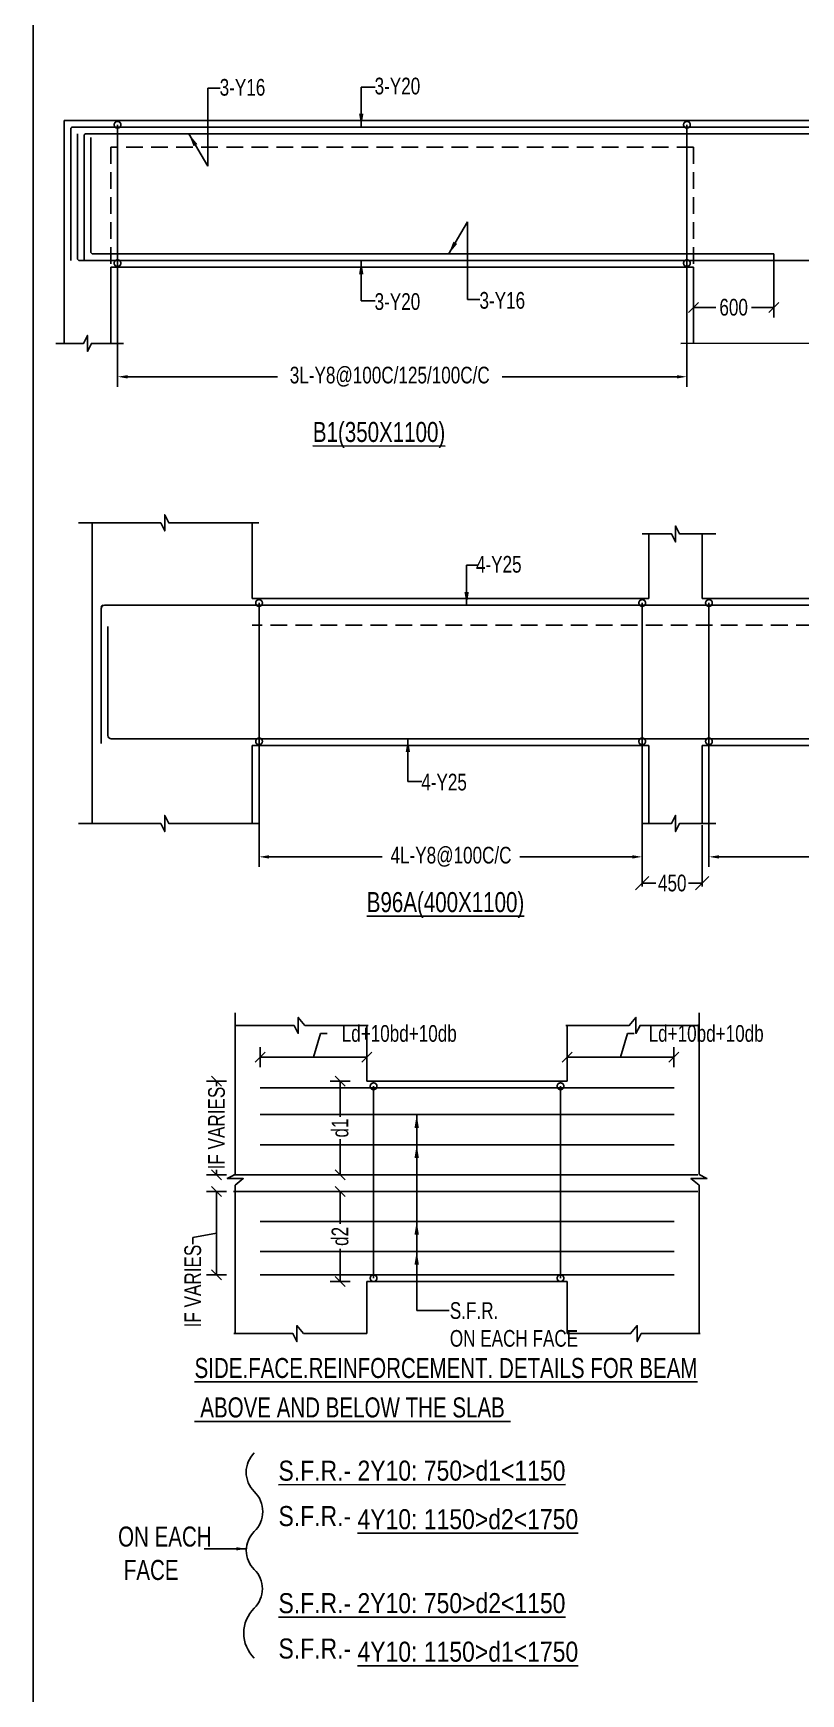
# Model space of a CAD drawing. Header units: millimetres. Extents: x 0 to 31744305, y -21599035 to 0.
# Drawn here: x 31644306 to 31650056, y -21261530 to -21249088 of the extents above; entities that cross this region are included whole.
import ezdxf

# ---------------------------------------------------------------- set-up
doc = ezdxf.new("R2010")
doc.units = ezdxf.units.MM
doc.header["$LTSCALE"] = 1000
doc.header["$MEASUREMENT"] = 0
doc.header["$PDMODE"] = 3
for name, pattern in [('CONTINOUS', [0]), ('CONTINU', [0]), ('HIDDEN', [0.375, 0.25, -0.125])]:
    doc.linetypes.add(name, pattern=pattern)
for name, color, linetype in [('-S-ARROW', 253, 'Continuous'), ('-S-BMNO', 1, 'Continuous'), ('-S-DIM', 251, 'Continuous'), ('-S-MISC', 8, 'Continuous'), ('-S-STIRRUPS DIM', 6, 'Continuous'), ('-S-STIRUP', 11, 'Continuous'), ('-STR-BEAM', 7, 'CONTINU'), ('-STR-COLUMN', 5, 'HIDDEN'), ('-STR-REINF', 3, 'Continuous'), ('-STR-RF-DIM', 8, 'CONTINOUS'), ('-STR-TEXT', 6, 'Continuous'), ('COL', 5, 'Continuous'), ('cut lines', 8, 'Continuous'), ('rein', 3, 'Continuous'), ('S-DIM', 7, 'Continuous'), ('SEC TEXT', 9, 'Continuous'), ('SLAB LINE', 254, 'HIDDEN')]:
    doc.layers.add(name, color=color, linetype=linetype)
doc.styles.add('BEAM-LS', font='romans.shx', dxfattribs={"width": 0.8})
doc.styles.add('sd', font='ARIALN.TTF')
doc.styles.add('SOBHA', font='swisscl.ttf')
doc.styles.add('sobha.sed', font='swisscl.ttf')
doc.dimstyles.new('S-50', dxfattribs={"dimscale": 50, "dimtxt": 2.5, "dimasz": 2, "dimexe": 0.5, "dimexo": 0.25, "dimgap": 0.25, "dimtad": 0, "dimdec": 0, "dimrnd": 0.0005, "dimzin": 0, "dimdsep": 46, "dimtxsty": 'sobha.sed', "dimblk": 'OBLIQUE', "dimcen": 0.09, "dimclrd": 8, "dimclre": 8, "dimclrt": 6, "dimadec": 0, "dimazin": 0, "dimtfac": 1, "dimtdec": 0, "dimtofl": 0, "dimtmove": 2, "dimatfit": 3, "dimfxl": 0.18, "dimtolj": 1, "dimtzin": 0, "dimlwd": -1, "dimlwe": -1, "dimarcsym": 0})
doc.dimstyles.new('S-DIM50', dxfattribs={"dimscale": 50, "dimtxt": 2.5, "dimasz": 1.5, "dimexe": 1.5, "dimexo": 1, "dimgap": 0.5, "dimtad": 0, "dimdec": 0, "dimzin": 0, "dimdsep": 46, "dimtxsty": 'SOBHA', "dimcen": 0.09, "dimclrd": 256, "dimclre": 256, "dimclrt": 6, "dimadec": 5, "dimazin": 0, "dimtfac": 1, "dimtdec": 0, "dimtofl": 0, "dimtmove": 0, "dimatfit": 3, "dimfxl": 0.18, "dimtolj": 1, "dimtzin": 0, "dimlwd": -1, "dimlwe": -1, "dimarcsym": 0})
doc.dimstyles.new('STIRUP', dxfattribs={"dimscale": 50, "dimtxt": 2.5, "dimasz": 2.2, "dimexe": 0, "dimexo": 0, "dimgap": 0.5, "dimtad": 0, "dimdec": 0, "dimzin": 0, "dimdsep": 46, "dimtxsty": 'BEAM-LS', "dimblk": 'DOTSMALL', "dimcen": 0.09, "dimclrd": 256, "dimclre": 256, "dimclrt": 256, "dimadec": 5, "dimazin": 0, "dimtfac": 1, "dimtdec": 0, "dimtofl": 0, "dimtmove": 0, "dimatfit": 3, "dimldrblk": 'DOTSMALL', "dimfxl": 0, "dimfxlon": 1, "dimtolj": 1, "dimtzin": 0, "dimlwd": -1, "dimlwe": -1, "dimarcsym": 0})

# ---------------------------------------------------------------- blocks, each defined once
blk = doc.blocks.new('*D7')
at = {"layer": '-STR-RF-DIM', "transparency": 16777216}
for p, q in [((31644938, -21250754), (31644938, -21251737)), ((31649203, -21250799), (31649203, -21251737)), ((31645013, -21251662), (31646135, -21251662)), ((31649128, -21251662), (31647820, -21251662))]:
    blk.add_line(p, q, dxfattribs=at)
for points in [[(31645013, -21251650), (31645013, -21251675), (31644938, -21251662)], [(31649128, -21251650), (31649128, -21251675), (31649203, -21251662)]]:
    blk.add_solid(points, dxfattribs=at)
at = {"layer": 'Defpoints', "color": 0, "transparency": 16777216}
for p in [(31644938, -21250754, 178587), (31649203, -21250799, 0), (31649203, -21251662)]:
    blk.add_point(p, dxfattribs=at)
at = {"layer": '-STR-RF-DIM', "color": 6, "transparency": 16777216, "insert": (31646977, -21251662), "char_height": 125, "attachment_point": 5, "style": 'SOBHA'}
blk.add_mtext('\\A1;3L-Y8@100C/125/100C/C', dxfattribs=at)
blk = doc.blocks.new('_OBLIQUE')
at = {"color": 0, "linetype": 'ByBlock'}
blk.add_line((-0.5, -0.5), (0.5, 0.5), dxfattribs=at)
blk = doc.blocks.new('_DotSmall')
at = {"color": 0, "linetype": 'ByBlock', "const_width": 0.5}
blk.add_lwpolyline([(-0.0625, 0, 1), (0.0625, 0, 1)], format="xyb", close=True, dxfattribs=at)
blk = doc.blocks.new('*D8')
at = {"layer": '-S-STIRUP', "ltscale": 100, "transparency": 16777216}
blk.add_line((31644938, -21250811), (31644938, -21249774), dxfattribs=at)
at = {"layer": 'Defpoints', "color": 0, "linetype": 'CONTINU', "ltscale": 100, "transparency": 16777216}
for p in [(31644938, -21249774), (31644938, -21249774), (31644938, -21250811)]:
    blk.add_point(p, dxfattribs=at)
at = {"layer": '-S-STIRUP', "linetype": 'CONTINU', "ltscale": 100, "transparency": 16777216, "xscale": 100, "yscale": 100, "zscale": 100}
for p, rotation in [((31644938, -21249774), 90), ((31644938, -21250811), 270)]:
    blk.add_blockref('_DotSmall', p, dxfattribs=dict(at, rotation=rotation))
blk = doc.blocks.new('*D9')
at = {"layer": '-S-STIRUP', "ltscale": 100, "transparency": 16777216}
blk.add_line((31649203, -21250811), (31649203, -21249774), dxfattribs=at)
at = {"layer": 'Defpoints', "color": 0, "linetype": 'CONTINU', "ltscale": 100, "transparency": 16777216}
for p in [(31649203, -21249774), (31649203, -21249774), (31649203, -21250811)]:
    blk.add_point(p, dxfattribs=at)
at = {"layer": '-S-STIRUP', "linetype": 'CONTINU', "ltscale": 100, "transparency": 16777216, "xscale": 100, "yscale": 100, "zscale": 100}
for p, rotation in [((31649203, -21249774), 90), ((31649203, -21250811), 270)]:
    blk.add_blockref('_DotSmall', p, dxfattribs=dict(at, rotation=rotation))
blk = doc.blocks.new('*D390')
at = {"layer": '-S-STIRUP', "ltscale": 100, "transparency": 16777216}
blk.add_line((31646856, -21258416), (31646856, -21256978), dxfattribs=at)
at = {"layer": 'Defpoints', "color": 0, "linetype": 'CONTINU', "ltscale": 100, "transparency": 16777216}
for p in [(31646856, -21256978), (31646856, -21256978), (31646856, -21258416)]:
    blk.add_point(p, dxfattribs=at)
at = {"layer": '-S-STIRUP', "linetype": 'CONTINU', "ltscale": 100, "transparency": 16777216, "xscale": 100, "yscale": 100, "zscale": 100}
for p, rotation in [((31646856, -21256978), 90), ((31646856, -21258416), 270)]:
    blk.add_blockref('_DotSmall', p, dxfattribs=dict(at, rotation=rotation))
blk = doc.blocks.new('*D391')
at = {"layer": '-S-STIRUP', "ltscale": 100, "transparency": 16777216}
blk.add_line((31648256, -21258416), (31648256, -21256978), dxfattribs=at)
at = {"layer": 'Defpoints', "color": 0, "linetype": 'CONTINU', "ltscale": 100, "transparency": 16777216}
for p in [(31648256, -21256978), (31648256, -21256978), (31648256, -21258416)]:
    blk.add_point(p, dxfattribs=at)
at = {"layer": '-S-STIRUP', "linetype": 'CONTINU', "ltscale": 100, "transparency": 16777216, "xscale": 100, "yscale": 100, "zscale": 100}
for p, rotation in [((31648256, -21256978), 90), ((31648256, -21258416), 270)]:
    blk.add_blockref('_DotSmall', p, dxfattribs=dict(at, rotation=rotation))
blk = doc.blocks.new('*D392')
at = {"layer": '-S-DIM', "transparency": 16777216}
for p, q in [((31646406, -21256760), (31646459, -21256583)), ((31646459, -21256583), (31646509, -21256583)), ((31646006, -21256835), (31646006, -21256685)), ((31646806, -21256760), (31646006, -21256760)), ((31646806, -21256835), (31646806, -21256685))]:
    blk.add_line(p, q, dxfattribs=at)
at = {"layer": 'Defpoints', "color": 0, "transparency": 16777216}
for p in [(31646006, -21256760), (31646006, -21256991), (31646806, -21256941)]:
    blk.add_point(p, dxfattribs=at)
at = {"layer": '-S-DIM', "transparency": 16777216, "xscale": 75, "yscale": 75, "zscale": 75, "rotation": 180}
blk.add_blockref('_OBLIQUE', (31646006, -21256760), dxfattribs=at)
at = {"layer": '-S-DIM', "transparency": 16777216, "xscale": 75, "yscale": 75, "zscale": 75}
blk.add_blockref('_OBLIQUE', (31646806, -21256760), dxfattribs=at)
at = {"layer": '-S-DIM', "color": 6, "transparency": 16777216, "insert": (31647048, -21256583), "char_height": 125, "attachment_point": 5, "style": 'SOBHA'}
blk.add_mtext('\\A1;Ld+10bd+10db', dxfattribs=at)
blk = doc.blocks.new('*D393')
at = {"layer": '-S-DIM', "transparency": 16777216}
for p, q in [((31648706, -21256760), (31648759, -21256583)), ((31648759, -21256583), (31648809, -21256583)), ((31648306, -21256835), (31648306, -21256685)), ((31649106, -21256760), (31648306, -21256760)), ((31649106, -21256835), (31649106, -21256685))]:
    blk.add_line(p, q, dxfattribs=at)
at = {"layer": 'Defpoints', "color": 0, "transparency": 16777216}
for p in [(31648306, -21256760), (31648306, -21256991), (31649106, -21256941)]:
    blk.add_point(p, dxfattribs=at)
at = {"layer": '-S-DIM', "transparency": 16777216, "xscale": 75, "yscale": 75, "zscale": 75, "rotation": 180}
blk.add_blockref('_OBLIQUE', (31648306, -21256760), dxfattribs=at)
at = {"layer": '-S-DIM', "transparency": 16777216, "xscale": 75, "yscale": 75, "zscale": 75}
blk.add_blockref('_OBLIQUE', (31649106, -21256760), dxfattribs=at)
at = {"layer": '-S-DIM', "color": 6, "transparency": 16777216, "insert": (31649347, -21256583), "char_height": 125, "attachment_point": 5, "style": 'SOBHA'}
blk.add_mtext('\\A1;Ld+10bd+10db', dxfattribs=at)
blk = doc.blocks.new('*D394')
at = {"layer": '-S-DIM', "transparency": 16777216}
for p, q in [((31646680, -21257766), (31646530, -21257766)), ((31646605, -21257766), (31646605, -21258009)), ((31646605, -21258441), (31646605, -21258197)), ((31646680, -21258441), (31646530, -21258441))]:
    blk.add_line(p, q, dxfattribs=at)
at = {"layer": 'Defpoints', "color": 0, "transparency": 16777216}
for p in [(31646605, -21257766), (31646806, -21257766), (31646806, -21258441)]:
    blk.add_point(p, dxfattribs=at)
at = {"layer": '-S-DIM', "transparency": 16777216, "xscale": 75, "yscale": 75, "zscale": 75}
for p, rotation in [((31646605, -21257766), 90), ((31646605, -21258441), 270)]:
    blk.add_blockref('_OBLIQUE', p, dxfattribs=dict(at, rotation=rotation))
at = {"layer": '-S-DIM', "color": 6, "transparency": 16777216, "insert": (31646605, -21258103), "char_height": 125, "attachment_point": 5, "rotation": 90, "style": 'SOBHA'}
blk.add_mtext('\\A1;d2', dxfattribs=at)
blk = doc.blocks.new('*D395')
at = {"layer": '-S-DIM', "transparency": 16777216}
for p, q in [((31646680, -21256941), (31646530, -21256941)), ((31646605, -21256941), (31646605, -21257207)), ((31646605, -21257641), (31646605, -21257374)), ((31646680, -21257641), (31646530, -21257641))]:
    blk.add_line(p, q, dxfattribs=at)
at = {"layer": 'Defpoints', "color": 0, "transparency": 16777216}
for p in [(31646605, -21256941), (31646806, -21256941), (31646806, -21257641)]:
    blk.add_point(p, dxfattribs=at)
at = {"layer": '-S-DIM', "transparency": 16777216, "xscale": 75, "yscale": 75, "zscale": 75}
for p, rotation in [((31646605, -21256941), 90), ((31646605, -21257641), 270)]:
    blk.add_blockref('_OBLIQUE', p, dxfattribs=dict(at, rotation=rotation))
at = {"layer": '-S-DIM', "color": 6, "transparency": 16777216, "insert": (31646605, -21257291), "char_height": 125, "attachment_point": 5, "rotation": 90, "style": 'SOBHA'}
blk.add_mtext('\\A1;d1', dxfattribs=at)
blk = doc.blocks.new('*D396')
at = {"layer": '-S-DIM', "transparency": 16777216}
for p, q in [((31645755, -21256941), (31645605, -21256941)), ((31645680, -21256941), (31645680, -21256978)), ((31645755, -21257641), (31645605, -21257641)), ((31645680, -21257641), (31645680, -21257603))]:
    blk.add_line(p, q, dxfattribs=at)
at = {"layer": 'Defpoints', "color": 0, "transparency": 16777216}
for p in [(31645680, -21256941), (31645881, -21256941), (31645881, -21257641)]:
    blk.add_point(p, dxfattribs=at)
at = {"layer": '-S-DIM', "transparency": 16777216, "xscale": 75, "yscale": 75, "zscale": 75}
for p, rotation in [((31645680, -21256941), 90), ((31645680, -21257641), 270)]:
    blk.add_blockref('_OBLIQUE', p, dxfattribs=dict(at, rotation=rotation))
at = {"layer": '-S-DIM', "color": 6, "transparency": 16777216, "insert": (31645680, -21257291), "char_height": 125, "attachment_point": 5, "rotation": 90, "style": 'SOBHA'}
blk.add_mtext('\\A1;IF VARIES', dxfattribs=at)
blk = doc.blocks.new('*D397')
at = {"layer": '-S-DIM', "transparency": 16777216}
for p, q in [((31645755, -21257766), (31645605, -21257766)), ((31645680, -21258391), (31645680, -21257766)), ((31645680, -21258078), (31645502, -21258112)), ((31645502, -21258112), (31645502, -21258162)), ((31645755, -21258391), (31645605, -21258391))]:
    blk.add_line(p, q, dxfattribs=at)
at = {"layer": 'Defpoints', "color": 0, "transparency": 16777216}
for p in [(31645680, -21257766), (31645881, -21257766), (31645881, -21258391)]:
    blk.add_point(p, dxfattribs=at)
at = {"layer": '-S-DIM', "transparency": 16777216, "xscale": 75, "yscale": 75, "zscale": 75}
for p, rotation in [((31645680, -21257766), 90), ((31645680, -21258391), 270)]:
    blk.add_blockref('_OBLIQUE', p, dxfattribs=dict(at, rotation=rotation))
at = {"layer": '-S-DIM', "color": 6, "transparency": 16777216, "insert": (31645502, -21258475), "char_height": 125, "attachment_point": 5, "rotation": 90, "style": 'SOBHA'}
blk.add_mtext('\\A1;IF VARIES', dxfattribs=at)
blk = doc.blocks.new('*D407')
at = {"layer": '-S-STIRRUPS DIM', "color": 251, "transparency": 16777216}
for p, q in [((31649853, -21250741), (31649853, -21251217)), ((31649253, -21250841), (31649253, -21251217))]:
    blk.add_line(p, q, dxfattribs=at)
at = {"layer": '-S-STIRRUPS DIM', "color": 8, "transparency": 16777216}
for p, q in [((31649253, -21251142), (31649419, -21251142)), ((31649853, -21251142), (31649687, -21251142))]:
    blk.add_line(p, q, dxfattribs=at)
at = {"layer": 'Defpoints', "color": 0, "transparency": 16777216}
for p in [(31649853, -21250741, 0), (31649253, -21250841, 0), (31649853, -21251142)]:
    blk.add_point(p, dxfattribs=at)
at = {"layer": '-S-STIRRUPS DIM', "color": 8, "transparency": 16777216, "xscale": 75, "yscale": 75, "zscale": 75, "rotation": 180}
blk.add_blockref('_OBLIQUE', (31649253, -21251142), dxfattribs=at)
at = {"layer": '-S-STIRRUPS DIM', "color": 8, "transparency": 16777216, "xscale": 75, "yscale": 75, "zscale": 75}
blk.add_blockref('_OBLIQUE', (31649853, -21251142), dxfattribs=at)
at = {"layer": '-S-STIRRUPS DIM', "color": 6, "transparency": 16777216, "insert": (31649553, -21251142), "char_height": 125, "attachment_point": 5, "style": 'sobha.sed'}
blk.add_mtext('\\A1;600', dxfattribs=at)
blk = doc.blocks.new('*D776')
at = {"layer": '-STR-RF-DIM', "transparency": 16777216}
for p, q in [((31649368, -21254394), (31649368, -21255334)), ((31652318, -21254424), (31652318, -21255334)), ((31649443, -21255259), (31650500, -21255259)), ((31652243, -21255259), (31651530, -21255259))]:
    blk.add_line(p, q, dxfattribs=at)
for points in [[(31649443, -21255247), (31649443, -21255272), (31649368, -21255259)], [(31652243, -21255247), (31652243, -21255272), (31652318, -21255259)]]:
    blk.add_solid(points, dxfattribs=at)
at = {"layer": 'Defpoints', "color": 0, "transparency": 16777216}
for p in [(31649368, -21254394, 178587), (31652318, -21254424, 0), (31649368, -21255259)]:
    blk.add_point(p, dxfattribs=at)
at = {"layer": '-STR-RF-DIM', "color": 6, "transparency": 16777216, "insert": (31651015, -21255259), "char_height": 125, "attachment_point": 5, "style": 'SOBHA'}
blk.add_mtext('\\A1;4L-Y8@100C/C', dxfattribs=at)
blk = doc.blocks.new('*D778')
at = {"layer": '-S-STIRUP', "ltscale": 100, "transparency": 16777216}
blk.add_line((31649368, -21254394), (31649368, -21253357), dxfattribs=at)
at = {"layer": 'Defpoints', "color": 0, "linetype": 'CONTINU', "ltscale": 100, "transparency": 16777216}
for p in [(31649368, -21253357), (31649368, -21253357), (31649368, -21254394)]:
    blk.add_point(p, dxfattribs=at)
at = {"layer": '-S-STIRUP', "linetype": 'CONTINU', "ltscale": 100, "transparency": 16777216, "xscale": 100, "yscale": 100, "zscale": 100}
for p, rotation in [((31649368, -21253357), 90), ((31649368, -21254394), 270)]:
    blk.add_blockref('_DotSmall', p, dxfattribs=dict(at, rotation=rotation))
blk = doc.blocks.new('*D779')
at = {"layer": '-STR-RF-DIM', "transparency": 16777216}
for p, q in [((31645998, -21254394), (31645998, -21255334)), ((31648868, -21254394), (31648868, -21255334)), ((31646073, -21255259), (31646921, -21255259)), ((31648793, -21255259), (31647951, -21255259))]:
    blk.add_line(p, q, dxfattribs=at)
for points in [[(31646073, -21255247), (31646073, -21255272), (31645998, -21255259)], [(31648793, -21255247), (31648793, -21255272), (31648868, -21255259)]]:
    blk.add_solid(points, dxfattribs=at)
at = {"layer": 'Defpoints', "color": 0, "transparency": 16777216}
for p in [(31645998, -21254394, 178587), (31648868, -21254394, 178587), (31648868, -21255259)]:
    blk.add_point(p, dxfattribs=at)
at = {"layer": '-STR-RF-DIM', "color": 6, "transparency": 16777216, "insert": (31647436, -21255259), "char_height": 125, "attachment_point": 5, "style": 'SOBHA'}
blk.add_mtext('\\A1;4L-Y8@100C/C', dxfattribs=at)
blk = doc.blocks.new('*D780')
at = {"layer": '-S-STIRUP', "ltscale": 100, "transparency": 16777216}
blk.add_line((31648868, -21254394), (31648868, -21253357), dxfattribs=at)
at = {"layer": 'Defpoints', "color": 0, "linetype": 'CONTINU', "ltscale": 100, "transparency": 16777216}
for p in [(31648868, -21253357), (31648868, -21253357), (31648868, -21254394)]:
    blk.add_point(p, dxfattribs=at)
at = {"layer": '-S-STIRUP', "linetype": 'CONTINU', "ltscale": 100, "transparency": 16777216, "xscale": 100, "yscale": 100, "zscale": 100}
for p, rotation in [((31648868, -21253357), 90), ((31648868, -21254394), 270)]:
    blk.add_blockref('_DotSmall', p, dxfattribs=dict(at, rotation=rotation))
blk = doc.blocks.new('*D781')
at = {"layer": '-S-STIRUP', "ltscale": 100, "transparency": 16777216}
blk.add_line((31645998, -21254394), (31645998, -21253357), dxfattribs=at)
at = {"layer": 'Defpoints', "color": 0, "linetype": 'CONTINU', "ltscale": 100, "transparency": 16777216}
for p in [(31645998, -21253357), (31645998, -21253357), (31645998, -21254394)]:
    blk.add_point(p, dxfattribs=at)
at = {"layer": '-S-STIRUP', "linetype": 'CONTINU', "ltscale": 100, "transparency": 16777216, "xscale": 100, "yscale": 100, "zscale": 100}
for p, rotation in [((31645998, -21253357), 90), ((31645998, -21254394), 270)]:
    blk.add_blockref('_DotSmall', p, dxfattribs=dict(at, rotation=rotation))
blk = doc.blocks.new('*D1141')
at = {"layer": 'Defpoints', "color": 0, "transparency": 16777216}
for p in [(31648868, -21255009, 0), (31649318, -21255009, 0), (31649318, -21255456)]:
    blk.add_point(p, dxfattribs=at)
at = {"layer": 'S-DIM', "color": 8, "transparency": 16777216}
for p, q in [((31648868, -21255021), (31648868, -21255481)), ((31649318, -21255021), (31649318, -21255481)), ((31648868, -21255456), (31648971, -21255456)), ((31649318, -21255456), (31649216, -21255456))]:
    blk.add_line(p, q, dxfattribs=at)
at = {"layer": 'S-DIM', "color": 8, "transparency": 16777216, "xscale": 100, "yscale": 100, "zscale": 100, "rotation": 180}
blk.add_blockref('_OBLIQUE', (31648868, -21255456), dxfattribs=at)
at = {"layer": 'S-DIM', "color": 8, "transparency": 16777216, "xscale": 100, "yscale": 100, "zscale": 100}
blk.add_blockref('_OBLIQUE', (31649318, -21255456), dxfattribs=at)
at = {"layer": 'S-DIM', "color": 6, "transparency": 16777216, "insert": (31649093, -21255456), "char_height": 125, "attachment_point": 5, "style": 'sobha.sed'}
blk.add_mtext('\\A1;450', dxfattribs=at)

msp = doc.modelspace()

# ---------------------------------------------------------------- linework, layer by layer
at = {"layer": '-S-BMNO', "color": 4}
msp.add_lwpolyline([(31645962.4, -21259725.2, 0.4215091), (31645962.4, -21260015, -0.4215091), (31645962.4, -21260315, 0.4215091), (31645962.4, -21260598.2, -0.4215091), (31645962.4, -21260888.1, 0.4215091), (31645962.4, -21261262.2, 0.4069555)], format="xyb", dxfattribs=at)
at = {"layer": '-S-MISC', "linetype": 'ByBlock', "ltscale": 1000, "elevation": 0}
for points in [[(31644475.4, -21251412.1), (31644683.1, -21251412.1), (31644713, -21251352.4), (31644713, -21251472.6), (31644742.8, -21251412.1), (31644983.8, -21251412.1)], [(31651315.6, -21251412.1), (31650282.9, -21251411.6), (31650253, -21251352), (31650253, -21251472.1), (31650223.1, -21251411.6), (31649157.1, -21251412.1)], [(31645997.6, -21252756.2), (31645321.1, -21252756.2), (31645291.3, -21252696.6), (31645291.3, -21252816.7), (31645261.4, -21252756.2), (31644645.2, -21252756.5)], [(31648868.3, -21252839.8), (31649088.3, -21252839.8), (31649118.2, -21252899.5), (31649118.2, -21252779.3), (31649148.1, -21252839.8), (31649418.4, -21252839.8)], [(31645997.5, -21255009), (31645321.1, -21255009), (31645291.3, -21254949.3), (31645291.3, -21255069.5), (31645261.4, -21255009), (31644645.2, -21255009.2)], [(31648868.3, -21255009), (31649088.3, -21255009), (31649118.2, -21254949.3), (31649118.2, -21255069.5), (31649148.1, -21255009), (31649418.4, -21255009)]]:
    msp.add_lwpolyline(points, dxfattribs=at)
at = {"layer": '-STR-BEAM'}
for p, q in [((31644537.9, -21249741.2, 0), (31671274, -21249741.2, 0)), ((31649253, -21250841.2, 0), (31644888, -21250841.2, 0)), ((31645947.6, -21253324.4, 0), (31648918.3, -21253324.4, 0)), ((31649318.3, -21253324.4, 0), (31652318.3, -21253324.4, 0))]:
    msp.add_line(p, q, dxfattribs=at)
at = {"layer": '-STR-BEAM', "linetype": 'ByBlock', "ltscale": 1000}
for p, q in [((31648306.2, -21256940.6), (31646806.4, -21256940.6)), ((31648306.2, -21258440.6), (31646806.4, -21258440.6))]:
    msp.add_line(p, q, dxfattribs=at)
at = {"layer": '-STR-BEAM', "elevation": 0}
msp.add_lwpolyline([(31679606.4, -21264619.4), (31644306.4, -21264619.4), (31644306.4, -21235952.8), (31679606.4, -21235919.4)], close=True, dxfattribs=at)
for points in [[(31648918.3, -21254424.4), (31645947.6, -21254424.4)], [(31652318.3, -21254424.4), (31649318.3, -21254424.4)]]:
    msp.add_lwpolyline(points, dxfattribs=at)
at = {"layer": '-STR-COLUMN', "linetype": 'Continuous', "ltscale": 10}
for p, q in [((31644537.9, -21249741.2, 0), (31644537.9, -21251412.1, 0)), ((31644888, -21250841.2, 0), (31644888, -21251412.1, 0)), ((31649253, -21250841.2, 0), (31649253, -21251412.1, 0)), ((31644747.6, -21255009.2, 0), (31644747.6, -21252756.4, 0)), ((31645947.6, -21253324.4, 0), (31645947.6, -21252756.2, 0)), ((31648918.3, -21253324.4, 0), (31648918.3, -21252839.8, 0)), ((31649318.3, -21253324.4, 0), (31649318.3, -21252839.8, 0)), ((31645947.5, -21254424.4, 0), (31645947.5, -21255009, 0)), ((31648918.3, -21254424.4, 0), (31648918.3, -21255009, 0)), ((31649318.3, -21254424.4, 0), (31649318.3, -21255009, 0))]:
    msp.add_line(p, q, dxfattribs=at)
at = {"layer": '-STR-REINF', "ltscale": 10}
for p, q in [((31644587.9, -21249806.2, 0), (31644587.9, -21250791.8, 0)), ((31671209, -21249791.2, 0), (31644602.9, -21249791.2, 0)), ((31644637.9, -21249841.2, 0), (31644637.9, -21250776.2, 0)), ((31644652.9, -21250791.2, 0), (31671159, -21250791.2, 0)), ((31644816.3, -21253399.4, 0), (31644816.3, -21254409.8, 0)), ((31655167.7, -21253374.4, 0), (31644841.3, -21253374.4, 0))]:
    msp.add_line(p, q, dxfattribs=at)
at = {"layer": '-STR-REINF', "ltscale": 10, "elevation": 0}
for points in [[(31653153, -21249841.2), (31644702.9, -21249841.2, 0.4142136), (31644687.9, -21249856.2), (31644687.9, -21250786.1)], [(31644737.9, -21249869.6), (31644737.9, -21250726.2, 0.4142136), (31644752.9, -21250741.2), (31649853, -21250741.2)], [(31655133.2, -21253519.9), (31655133.2, -21254349.4, -0.4142136), (31655108.2, -21254374.4), (31644891.3, -21254374.4, -0.4142136), (31644866.3, -21254349.4), (31644866.3, -21253532.1)]]:
    msp.add_lwpolyline(points, format="xyb", dxfattribs=at)
at = {"layer": '-STR-REINF', "ltscale": 10}
for centre, start, end in [((31644602.9, -21249806.2, 0), 90, 180), ((31644652.9, -21250776.2, 0), 180, 270), ((31644831.3, -21253389.4, 0), 90, 180)]:
    msp.add_arc(centre, 15, start, end, dxfattribs=at)
at = {"layer": '-STR-REINF', "ltscale": 10, "extrusion": (1.45978e-09, 0, 1)}
msp.add_arc((31644841.3, -21253399.4, 0), 25, 90, 180, dxfattribs=at)
at = {"layer": 'COL', "linetype": 'Continuous', "ltscale": 10}
for p, q in [((31646806.4, -21256940.6), (31646806.4, -21256522.4)), ((31646806.4, -21258831), (31646806.4, -21258440.6)), ((31648306.2, -21258831), (31648306.2, -21258440.6))]:
    msp.add_line(p, q, dxfattribs=at)
at = {"layer": 'cut lines', "linetype": 'Continuous', "ltscale": 10}
msp.add_line((31648306.2, -21256940.6), (31648306.2, -21256522.4), dxfattribs=at)
for points in [[(31645819.1, -21256428.4), (31645819.1, -21257638.5), (31645759.4, -21257669.4), (31645879.6, -21257669.4), (31645819.1, -21257719.2), (31645819.1, -21258831)], [(31645819.1, -21256522.4), (31646260.4, -21256522.4), (31646291.3, -21256582.1), (31646291.3, -21256461.9), (31646341.1, -21256522.4), (31646815.7, -21256522.4)], [(31649293.5, -21256522.4), (31648852.1, -21256522.4), (31648821.3, -21256582.1), (31648821.3, -21256461.9), (31648771.4, -21256522.4), (31648296.9, -21256522.4)], [(31649293.5, -21256428.4), (31649293.5, -21257638.5), (31649353.1, -21257669.4), (31649233, -21257669.4), (31649293.5, -21257719.2), (31649293.5, -21258831)], [(31645809.8, -21258831), (31646251.1, -21258831), (31646282, -21258890.7), (31646282, -21258770.5), (31646331.8, -21258831), (31646806.4, -21258831)], [(31649302.8, -21258831), (31648861.4, -21258831), (31648830.6, -21258890.7), (31648830.6, -21258770.5), (31648780.7, -21258831), (31648306.2, -21258831)]]:
    msp.add_lwpolyline(points, dxfattribs=at)
at = {"layer": 'rein', "ltscale": 10}
for p, q in [((31649106.2, -21256990.6), (31646006.4, -21256990.6)), ((31646006.4, -21258390.6), (31649106.2, -21258390.6))]:
    msp.add_line(p, q, dxfattribs=at)
at = {"layer": 'rein', "color": 5, "ltscale": 10}
for p, q in [((31649106.2, -21257190.6), (31646006.4, -21257190.6)), ((31649106.2, -21257415.6), (31646006.4, -21257415.6)), ((31649106.2, -21257990.6), (31646006.4, -21257990.6)), ((31649106.2, -21258215.6), (31646006.4, -21258215.6))]:
    msp.add_line(p, q, dxfattribs=at)
at = {"layer": 'SLAB LINE', "color": 8, "linetype": 'HIDDEN', "ltscale": 0.5}
for p, q in [((31649253, -21249941.2, 0), (31644888, -21249941.2, 0)), ((31644888, -21249941.2, 0), (31644888, -21250841.2, 0)), ((31649253, -21249941.2, 0), (31649253, -21250841.2, 0)), ((31654832.7, -21253524.4, 0), (31645947.6, -21253524.4, 0))]:
    msp.add_line(p, q, dxfattribs=at)
at = {"layer": 'SLAB LINE', "color": 9, "ltscale": 500}
for p, q in [((31645806.3, -21257640.6), (31649284.8, -21257640.6)), ((31645806.3, -21257765.6), (31649284.8, -21257765.6))]:
    msp.add_line(p, q, dxfattribs=at)

# ---------------------------------------------------------------- texts
at = {"layer": '-S-BMNO', "color": 4, "style": 'sobha.sed'}
for s, p in [('%%USIDE.FACE.REINFORCEMENT. DETAILS FOR BEAM', (31645515, -21259163.7)), ('%%U ABOVE AND BELOW THE SLAB ', (31645515, -21259459.2))]:
    msp.add_text(s, height=150, dxfattribs=at).set_placement(p)
at = {"layer": '-S-BMNO', "color": 4, "insert": (31644942.2, -21260276.8), "char_height": 150, "width": 758.117, "attachment_point": 1, "style": 'sobha.sed'}
msp.add_mtext('ON EACH\\P FACE', dxfattribs=at)
at = {"layer": '-STR-TEXT', "color": 6, "style": 'SOBHA'}
for s, p in [('3-Y16', (31645703, -21249556, 0)), ('3-Y20', (31646863.5, -21249546.3, 0)), ('3-Y20', (31646863.5, -21251161.2, 0)), ('3-Y16', (31647649.1, -21251152.1, 0)), ('4-Y25', (31647622.7, -21253129.6, 0)), ('4-Y25', (31647213, -21254761.2, 0))]:
    msp.add_text(s, height=125, dxfattribs=at).set_placement(p)
at = {"layer": '-STR-TEXT', "color": 6, "insert": (31647427.1, -21258595.9), "char_height": 125, "width": 966.621, "attachment_point": 1, "style": 'SOBHA'}
msp.add_mtext('\\A1;S.F.R.\\PON EACH FACE', dxfattribs=at)
at = {"layer": 'SEC TEXT', "color": 4, "linetype": 'ByBlock', "style": 'sobha.sed'}
for s, rotation, p in [('%%UB1(350X1100)', 359.98928, (31646401.2, -21252150.7, 0)), ('%%UB96A(400X1100)', 0.01072, (31646805, -21255673.3))]:
    msp.add_text(s, height=150, rotation=rotation, dxfattribs=at).set_placement(p)
at = {"layer": 'SEC TEXT', "color": 4, "style": 'sd'}
for s, p in [('%%US.F.R.- 2Y10: 750>d1<1150', (31646143.6, -21259933.1)), ('S.F.R.- ', (31646143.6, -21260273.2)), ('%%U4Y10: 1150>d2<1750', (31646735.5, -21260296.8)), ('%%US.F.R.- 2Y10: 750>d2<1150', (31646143.6, -21260925.8)), ('S.F.R.- ', (31646143.6, -21261265.9)), ('%%U4Y10: 1150>d1<1750', (31646735.5, -21261289.5))]:
    msp.add_text(s, height=150, rotation=0.01072, dxfattribs=at).set_placement(p)

# ---------------------------------------------------------------- dimensions: what is measured, and where the dimension line sits
at = {"layer": '-S-DIM'}
for base, p1, p2, picture, middle in [((31646006.4, -21256760), (31646806.4, -21256940.6), (31646006.4, -21256990.6), '*D392', (31646534.3, -21256583.5)), ((31648306.2, -21256760), (31649106.2, -21256940.6), (31648306.2, -21256990.6), '*D393', (31648834.1, -21256583.5))]:
    dim = msp.add_linear_dim(base=base, p1=p1, p2=p2, text='Ld+10bd+10db', dimstyle='S-DIM50', override={"dimscale": 1, "dimtxt": 125, "dimasz": 75, "dimexe": 75, "dimexo": 0, "dimgap": 25, "dimblk1": 'OBLIQUE', "dimblk2": 'OBLIQUE', "dimsah": 1, "dimcen": 4.5, "dimtmove": 1, "dimfxl": 75, "dimfxlon": 1}, dxfattribs=at)
    dim.commit()
    dim.dimension.update_dxf_attribs({"geometry": picture, "text_midpoint": middle})
for base, p1, p2, text, picture, middle in [((31645680, -21256940.6), (31645881, -21257640.6), (31645881, -21256940.6), 'IF VARIES', '*D396', (31645680, -21257290.6)), ((31646605.4, -21256940.6), (31646806.4, -21257640.6), (31646806.4, -21256940.6), 'd1', '*D395', (31646605.4, -21257290.6)), ((31646605.4, -21257765.6), (31646806.4, -21258440.6), (31646806.4, -21257765.6), 'd2', '*D394', (31646605.4, -21258103.1))]:
    dim = msp.add_linear_dim(base=base, p1=p1, p2=p2, angle=90, text=text, dimstyle='S-DIM50', override={"dimscale": 1, "dimtxt": 125, "dimasz": 75, "dimexe": 75, "dimexo": 0, "dimgap": 25, "dimblk1": 'OBLIQUE', "dimblk2": 'OBLIQUE', "dimsah": 1, "dimcen": 4.5, "dimtmove": 1, "dimfxl": 75, "dimfxlon": 1}, dxfattribs=at)
    dim.commit()
    dim.dimension.update_dxf_attribs({"geometry": picture, "text_midpoint": middle})
dim = msp.add_linear_dim(base=(31645680, -21257765.6), p1=(31645881, -21258390.6), p2=(31645881, -21257765.6), angle=90, text='IF VARIES', dimstyle='S-DIM50', override={"dimscale": 1, "dimtxt": 125, "dimasz": 75, "dimexe": 75, "dimexo": 0, "dimgap": 25, "dimblk1": 'OBLIQUE', "dimblk2": 'OBLIQUE', "dimsah": 1, "dimcen": 4.5, "dimtmove": 1, "dimfxl": 75, "dimfxlon": 1}, dxfattribs=at)
dim.commit()
dim.dimension.update_dxf_attribs({"geometry": '*D397', "text_midpoint": (31645502.4, -21258187.1), "dimtype": 160})
at = {"layer": '-S-STIRRUPS DIM'}
dim = msp.add_linear_dim(base=(31649853, -21251142.3, 0), p1=(31649253, -21250841.2, 0), p2=(31649853, -21250741.2, 0), dimstyle='S-DIM50', override={"dimscale": 1, "dimtxt": 125, "dimasz": 75, "dimexe": 75, "dimexo": 0, "dimgap": 25, "dimrnd": 5, "dimtxsty": 'sobha.sed', "dimblk1": 'OBLIQUE', "dimblk2": 'OBLIQUE', "dimsah": 1, "dimcen": 4.5, "dimclrd": 8, "dimclre": 251, "dimfxl": 75}, dxfattribs=at)
dim.commit()
dim.dimension.update_dxf_attribs({"geometry": '*D407', "text_midpoint": (31649553, -21251142.3, 0)})
at = {"layer": '-S-STIRUP', "linetype": 'CONTINU', "ltscale": 100}
for base, p1, p2, picture, middle in [((31644937.8, -21249774.2, 178586.6), (31644937.8, -21250810.9, 178586.6), (31644937.8, -21249774.2, 178586.6), '*D8', (31644937.8, -21250292.5, 178586.6)), ((31649203, -21249774.2, 0), (31649203, -21250810.9, 0), (31649203, -21249774.2, 0), '*D9', (31649203, -21250292.5, 0)), ((31645997.6, -21253357.4, 178586.6), (31645997.6, -21254394.1, 178586.6), (31645997.6, -21253357.4, 178586.6), '*D781', (31645997.6, -21253875.8, 178586.6)), ((31648868.3, -21253357.4, 178586.6), (31648868.3, -21254394.1, 178586.6), (31648868.3, -21253357.4, 178586.6), '*D780', (31648868.3, -21253875.8, 178586.6)), ((31649368.3, -21253357.4, 178586.6), (31649368.3, -21254394.1, 178586.6), (31649368.3, -21253357.4, 178586.6), '*D778', (31649368.3, -21253875.8, 178586.6)), ((31646856.4, -21256977.9), (31646856.4, -21258416.4), (31646856.4, -21256977.9), '*D390', (31646856.4, -21257697.2)), ((31648256.2, -21256977.9, 0), (31648256.2, -21258416.4, 0), (31648256.2, -21256977.9, 0), '*D391', (31648256.2, -21257697.2, 0))]:
    dim = msp.add_linear_dim(base=base, p1=p1, p2=p2, angle=90, text=' ', dimstyle='STIRUP', override={"dimasz": 2}, dxfattribs=at)
    dim.commit()
    dim.dimension.update_dxf_attribs({"geometry": picture, "text_midpoint": middle})
at = {"layer": '-STR-RF-DIM'}
for base, p1, p2, text, picture, middle in [((31649203, -21251662.1, 0), (31644937.8, -21250753.9, 178586.6), (31649203, -21250799.2, 0), '3L-Y8@100C/125/100C/C', '*D7', (31646977.4, -21251662.1, 0)), ((31648868.3, -21255259, 0), (31645997.6, -21254394.1, 178586.6), (31648868.3, -21254394.1, 178586.6), '4L-Y8@100C/C', '*D779', (31647436.1, -21255259, 0))]:
    dim = msp.add_linear_dim(base=base, p1=p1, p2=p2, text=text, dimstyle='S-DIM50', override={"dimscale": 1, "dimtxt": 125, "dimasz": 75, "dimexe": 75, "dimexo": 0, "dimgap": 25, "dimsah": 1, "dimcen": 4.5, "dimfxl": 75}, dxfattribs=at)
    dim.commit()
    dim.dimension.update_dxf_attribs({"geometry": picture, "text_midpoint": middle, "dimtype": 160})
dim = msp.add_linear_dim(base=(31649368.3, -21255259, 0), p1=(31652318.3, -21254424.4, 0), p2=(31649368.3, -21254394.1, 178586.6), angle=180, text='4L-Y8@100C/C', dimstyle='S-DIM50', override={"dimscale": 1, "dimtxt": 125, "dimasz": 75, "dimexe": 75, "dimexo": 0, "dimgap": 25, "dimsah": 1, "dimcen": 4.5, "dimfxl": 75}, dxfattribs=at)
dim.commit()
dim.dimension.update_dxf_attribs({"geometry": '*D776', "text_midpoint": (31651014.7, -21255259, 0), "dimtype": 160})
at = {"layer": 'S-DIM', "color": 1}
dim = msp.add_linear_dim(base=(31649318.3, -21255456.2), p1=(31648868.3, -21255009, 0), p2=(31649318.3, -21255009, 0), dimstyle='S-50', dxfattribs=at)
dim.commit()
dim.dimension.update_dxf_attribs({"geometry": '*D1141', "text_midpoint": (31649093.3, -21255456.2)})

# ---------------------------------------------------------------- leaders
at = {"layer": '-S-ARROW'}
for points, override in [([(31645471.1, -21249840.9, 0), (31645613.4, -21250083.1, 0), (31645613.4, -21249500.9, 0), (31645706.3, -21249500.9, 0)], {"dimgap": 0.1}), ([(31646763.5, -21249791.2, 0), (31646763.5, -21249491.2, 0), (31646866.9, -21249491.2, 0)], {"dimasz": 2, "dimgap": 0.1, "dimtad": 0}), ([(31647417.3, -21250744.2, 0), (31647559.5, -21250501.9, 0), (31647559.5, -21251084.2, 0), (31647652.5, -21251084.2, 0)], {"dimgap": 0.1}), ([(31646763.5, -21250793.9, 0), (31646763.5, -21251093.9, 0), (31646866.9, -21251093.9, 0)], {"dimasz": 2, "dimgap": 0.1, "dimtad": 0}), ([(31647552.8, -21253374.4, 0), (31647552.8, -21253074.4, 0), (31647635.2, -21253074.4, 0)], {"dimasz": 2, "dimgap": 0.1, "dimtad": 0}), ([(31647112.9, -21254374.4, 0), (31647112.9, -21254693.9, 0), (31647216.4, -21254693.9, 0)], {"dimasz": 2, "dimgap": 0.1, "dimtad": 0}), ([(31647178.8, -21257190.6), (31647178.8, -21258658.4), (31647422.1, -21258658.4)], {"dimasz": 2, "dimgap": 0.1, "dimtad": 0, "dimclrd": 256}), ([(31647178.8, -21257415.6), (31647178.8, -21258658.4), (31647422.1, -21258658.4)], {"dimasz": 2, "dimgap": 0.1, "dimtad": 0, "dimclrd": 256}), ([(31647178.8, -21257990.6), (31647178.8, -21258658.4), (31647422.1, -21258658.4)], {"dimasz": 2, "dimgap": 0.1, "dimtad": 0, "dimclrd": 256})]:
    msp.add_leader(points, dimstyle='S-50', override=override, dxfattribs=at)
at = {"layer": '-S-ARROW', "annotation_type": 0, "has_hookline": 1, "hookline_direction": 1, "text_width": 918.6}
msp.add_leader([(31647178.8, -21258215.6), (31647178.8, -21258658.4), (31647422.1, -21258658.4)], dimstyle='S-50', override={"dimasz": 2, "dimgap": 0.1, "dimtad": 0, "dimclrd": 256}, dxfattribs=at)
at = {"layer": '-S-DIM'}
msp.add_leader([(31645901.6, -21260443.6, 0), (31645587.6, -21260443.6, 0)], dimstyle='S-DIM50', override={"dimscale": 1, "dimtxt": 125, "dimasz": 75, "dimexe": 75, "dimexo": 0, "dimgap": 25, "dimcen": 4.5, "dimtmove": 1, "dimfxl": 75, "dimfxlon": 1}, dxfattribs=at)

doc.saveas('drawing.dxf')
